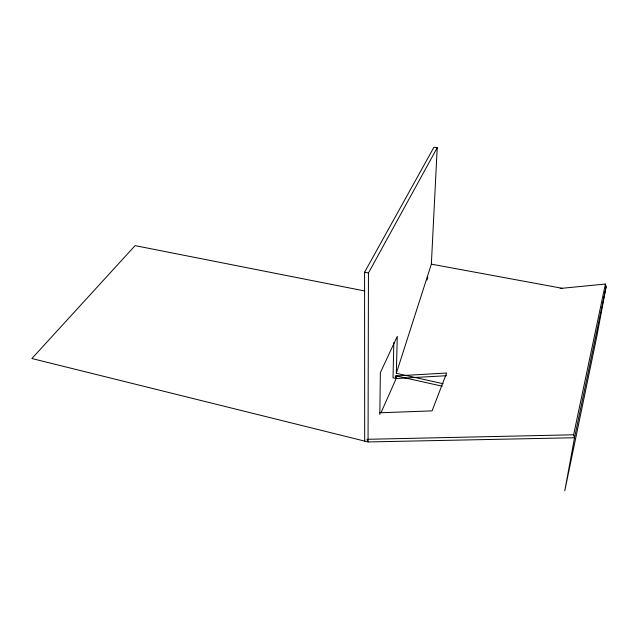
<?xml version="1.0" encoding="UTF-8"?>
<svg xmlns="http://www.w3.org/2000/svg" width="638" height="638" viewBox="0 0 638 638"><rect width="100%" height="100%" fill="white"/><g stroke="black" fill="none" stroke-linecap="round" stroke-linejoin="round"><path stroke-width="0.96" d="M364.681 441.105L364.569 272.243L433.944 147.242L437.213 147.721L368.453 272.984L368.054 441.943L574.527 437.748L606.1 286.725L605.406 284.046L560.132 288.464M379.833 414.54L380.352 372.64L397.275 336.362L396.326 373.302L443.187 383.741M393.837 342.534L393.024 377.816L396.19 378.525L446.608 375.71M381.022 412.722L396.19 378.525L396.254 375.918L442.27 386.213M396.326 373.302L431.352 264.148L437.213 147.721M562.086 288.272L431.352 264.148M606.1 286.725L596.745 336.784L564.782 490.758L574.527 437.748L573.626 434.789L605.406 284.046M426.966 280.098L427.875 277.251M379.849 412.786L432.085 410.864L446.624 373.031L395.161 375.981L396.19 378.525M573.626 434.789L366.906 439.311L368.054 441.943L31.9 358.532L135.096 245.63L364.864 291M364.569 272.243L368.453 272.984"/></g></svg>
